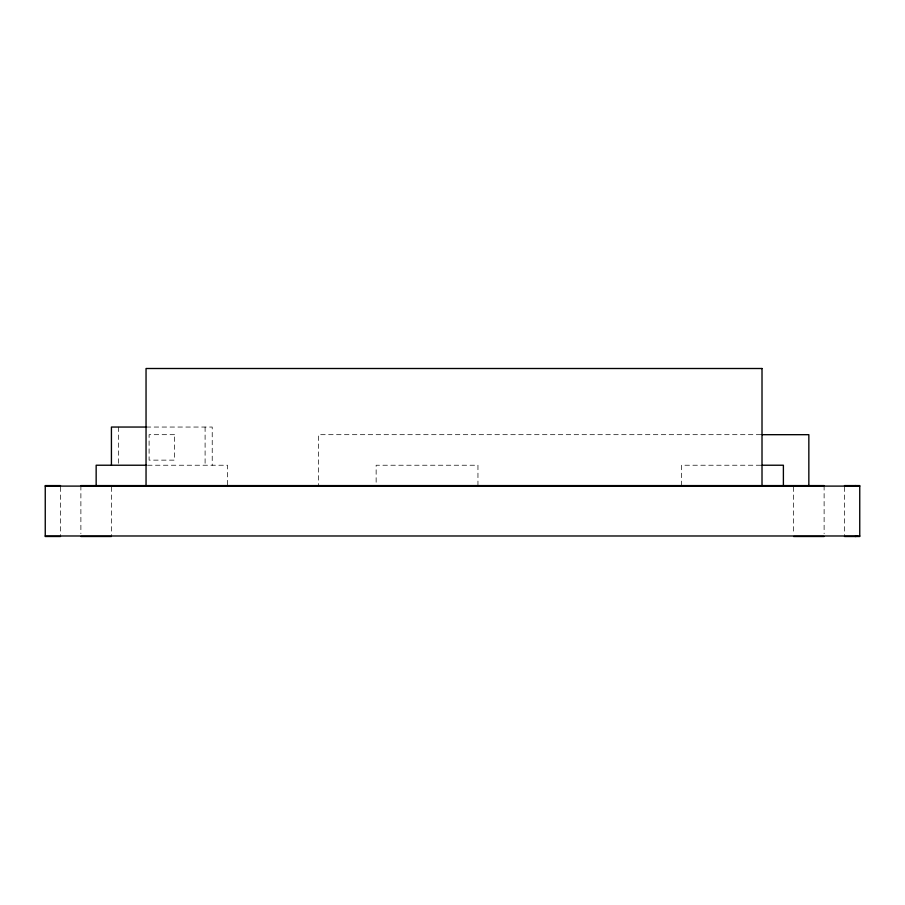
<?xml version="1.0" encoding="UTF-8"?>
<svg xmlns="http://www.w3.org/2000/svg" width="905" height="905" viewBox="0 0 905 905"><rect width="100%" height="100%" fill="white"/><g stroke="black" fill="none" stroke-linecap="round" stroke-linejoin="round"><path stroke-width="0.68" stroke-dasharray="4.53 3.39" d="M146.248 427.047L212.222 427.047L212.222 465.227M760.811 434.683L318.617 434.683L318.617 485.589M147.549 465.227L227.494 465.227L227.494 485.589M760.766 465.227L681.578 465.227L681.578 485.589M844.478 487.003L844.478 536.495M824.116 485.589L824.116 533.667M793.572 487.003L793.572 533.667M477.953 485.589L477.953 465.227L376.141 465.227L376.141 484.232M205.096 427.047L205.096 465.227M118.555 427.047L118.555 463.858M111.428 487.003L111.428 536.495M80.884 485.589L80.884 533.667M60.522 487.003L60.522 536.495M174.552 434.683L149.099 434.683L149.099 460.136L174.552 460.136L174.552 434.683"/><path stroke-width="1.36" d="M855.033 536.495L857.386 536.235M146.248 427.047L111.428 427.047L111.428 465.227M762.225 434.683L808.844 434.683L808.844 485.589M146.248 465.227L96.156 465.227L96.156 485.589M762.18 465.227L783.391 465.227L783.391 485.589M60.522 485.589L45.25 485.589L45.25 536.495L60.522 536.495M80.884 485.589L145.581 485.589M762.18 485.589L824.116 485.589M844.478 485.589L859.75 485.589L859.75 536.495L844.478 536.495M45.25 486.098L859.75 486.098L855.033 485.589M45.25 535.986L859.75 535.986M80.884 536.495L111.428 536.495M793.572 536.495L824.116 536.495M762.01 368.505L146.044 368.505L146.044 485.589L762.01 485.589L762.01 368.505"/></g></svg>
